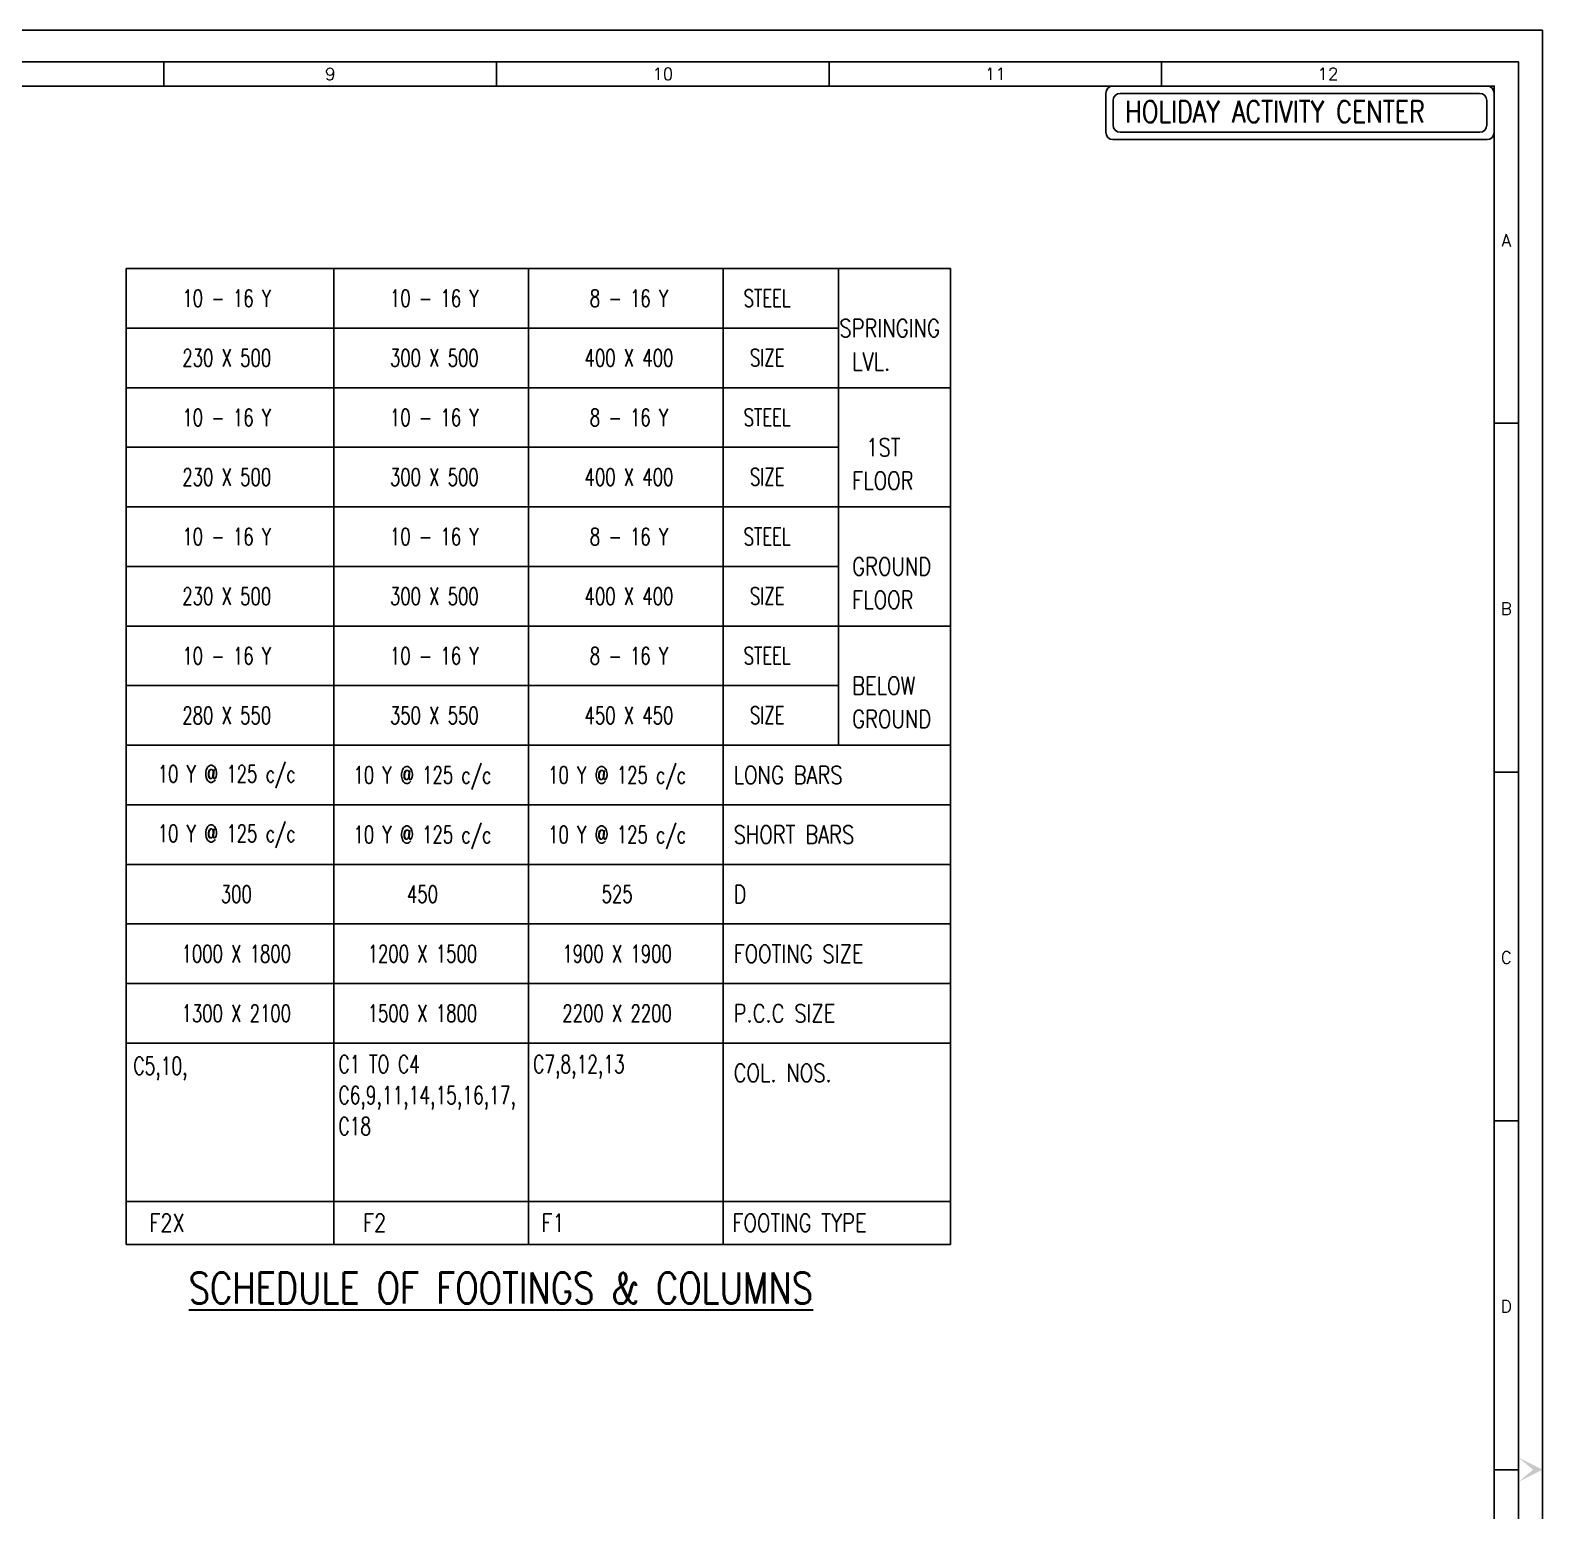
# Model space of a CAD drawing. Header units: millimetres. Extents: x 2659630 to 6742168, y -2425387 to -732288.
# Drawn here: x 3181720 to 3203700, y -1206680 to -1185168 of the extents above; entities that cross this region are included whole.
import ezdxf
from ezdxf.enums import TextEntityAlignment as Align

# ---------------------------------------------------------------- set-up
doc = ezdxf.new("R2010")
doc.units = ezdxf.units.MM
for name, color, linetype in [('FRAME TABLE', 5, 'Continuous'), ('PNA', 8, 'Continuous'), ('reinf', 6, 'Continuous'), ('S-TEXT-1', 4, 'Continuous'), ('S-TITIL', 6, 'Continuous'), ('TEXT SCHEDULE', 2, 'Continuous'), ('TITLE', 6, 'Continuous')]:
    doc.layers.add(name, color=color, linetype=linetype)
doc.styles.add('ROMANS', font='r.shx', dxfattribs={"width": 0.7})

# ---------------------------------------------------------------- blocks, each defined once
blk = doc.blocks.new('FOLDER')
at = {"layer": 'PNA'}
for points in [[(-1250, 2500), (0, 0), (0, 1000)], [(1250, 2500), (0, 0), (0, 1000)]]:
    blk.add_solid(points, dxfattribs=at)
blk = doc.blocks.new('A2_SHEET')
blk.add_lwpolyline([(4, 41895), (59404, 41895), (59404, -105), (4, -105)], close=True)
at = {"layer": 'PNA'}
for p, q in [((39370, 41438), (39370, 41085)), ((44203, 41438), (44203, 41085)), ((49036, 41438), (49036, 41085)), ((53869, 41438), (53869, 41085)), ((58702, 36185), (59055, 36185)), ((58702, 31117), (59055, 31117)), ((58702, 26048), (59055, 26048)), ((58702, 20980), (59055, 20980))]:
    blk.add_line(p, q, dxfattribs=at)
at = {"layer": 'PNA', "color": 1}
for points in [[(706, 353), (59055, 353), (59055, 41438), (706, 41438)], [(1413, 706), (58702, 706), (58702, 41085), (1413, 41085)]]:
    blk.add_lwpolyline(points, close=True, dxfattribs=at)
at = {"layer": 'PNA', "xscale": 0.1412793173378008, "yscale": 0.1412793173378008, "zscale": 0.1412793173378008, "rotation": 90}
blk.add_blockref('FOLDER', (59408, 20980), dxfattribs=at)
at = {"layer": 'PNA', "style": 'ROMANS'}
for s, height, p in [('9', 177, (41787, 41261)), ('10', 176.6, (46620, 41261)), ('11', 176.6, (51453, 41261)), ('12', 176.6, (56286, 41261)), ('A', 177, (58878, 38842)), ('B', 177, (58878, 33491)), ('C', 177, (58878, 28422)), ('D', 177, (58878, 23354))]:
    blk.add_text(s, height=height, dxfattribs=at).set_placement(p, align=Align.MIDDLE)

msp = doc.modelspace()

# ---------------------------------------------------------------- linework, layer by layer
at = {"layer": 'FRAME TABLE'}
for p, q in [((3183116.24, -1189496.041), (3193463.946, -1189496.041)), ((3183116.24, -1191227.643), (3193463.946, -1191227.643)), ((3183116.24, -1192959.245), (3193463.946, -1192959.245)), ((3183116.24, -1194690.846), (3193463.946, -1194690.846)), ((3183116.24, -1196422.448), (3195095.145, -1196422.448)), ((3183116.24, -1197288.249), (3195095.145, -1197288.249)), ((3183116.24, -1198154.05), (3195095.145, -1198154.05)), ((3183116.24, -1199019.85), (3195095.145, -1199019.85))]:
    msp.add_line(p, q, dxfattribs=at)
at = {"layer": 'reinf', "color": 7}
for p, q in [((3183116.24, -1188630.241), (3183116.24, -1202813.47)), ((3183116.24, -1188630.241), (3195095.145, -1188630.241)), ((3183116.24, -1188630.241), (3195095.145, -1188630.241)), ((3183116.24, -1188630.241), (3195095.145, -1188630.241)), ((3183116.24, -1188630.241), (3195095.145, -1188630.241)), ((3186132.665, -1188630.241), (3186132.665, -1202813.47)), ((3188961.497, -1188630.241), (3188961.497, -1202813.47)), ((3191790.329, -1188630.241), (3191790.329, -1202813.47)), ((3193463.946, -1188630.241), (3193463.946, -1195556.647)), ((3195095.145, -1188630.241), (3195095.145, -1202813.47)), ((3183116.24, -1190361.842), (3195095.145, -1190361.842)), ((3183116.24, -1192093.444), (3195095.145, -1192093.444)), ((3183116.24, -1193825.046), (3195095.145, -1193825.046)), ((3183116.24, -1193825.046), (3195095.145, -1193825.046)), ((3183116.24, -1195556.647), (3195095.145, -1195556.647)), ((3183116.24, -1199885.651), (3195095.145, -1199885.651)), ((3183116.24, -1202186.403), (3195095.145, -1202186.403)), ((3183116.24, -1202813.47), (3195095.145, -1202813.47))]:
    msp.add_line(p, q, dxfattribs=at)
at = {"layer": 'TITLE', "color": 2}
for points in [[(3202887.728, -1185979.084), (3197455.98, -1185979.084, 0.414213562), (3197349.92, -1186085.145), (3197349.92, -1186650.802, 0.414213562), (3197455.98, -1186756.862), (3202887.728, -1186756.862, 0.414213562), (3202993.788, -1186650.802), (3202993.788, -1186085.145, 0.414213562)], [(3202781.667, -1186085.145), (3197562.041, -1186085.145, 0.414213562), (3197455.98, -1186191.206), (3197455.98, -1186544.741, 0.414213562), (3197562.041, -1186650.802), (3202781.667, -1186650.802, 0.414213562), (3202887.728, -1186544.741), (3202887.728, -1186191.206, 0.414213562)]]:
    msp.add_lwpolyline(points, format="xyb", close=True, dxfattribs=at)

# ---------------------------------------------------------------- block references
msp.add_blockref('A2_SHEET', (3144292.232, -1227063.634))

# ---------------------------------------------------------------- texts
at = {"layer": 'S-TEXT-1', "style": 'ROMANS', "width": 0.7}
for s, height, p in [('10 - 16 Y', 250, (3184576.181, -1189063.141)), ('10 - 16 Y', 250, (3187592.606, -1189063.141)), ('8 - 16 Y', 250, (3190421.438, -1189063.141)), ('230 X 500', 250, (3184576.181, -1189928.942)), ('300 X 500', 250, (3187592.606, -1189928.942)), ('400 X 400', 250, (3190421.438, -1189928.942)), ('10 - 16 Y', 250, (3184576.181, -1190794.743)), ('10 - 16 Y', 250, (3187592.606, -1190794.743)), ('8 - 16 Y', 250, (3190421.438, -1190794.743)), ('230 X 500', 250, (3184576.181, -1191660.543)), ('300 X 500', 250, (3187592.606, -1191660.543)), ('400 X 400', 250, (3190421.438, -1191660.543)), ('10 - 16 Y', 250, (3184576.181, -1192526.344)), ('10 - 16 Y', 250, (3187592.606, -1192526.344)), ('8 - 16 Y', 250, (3190421.438, -1192526.344)), ('230 X 500', 250, (3184576.181, -1193392.145)), ('300 X 500', 250, (3187592.606, -1193392.145)), ('400 X 400', 250, (3190421.438, -1193392.145)), ('10 - 16 Y', 250, (3184576.181, -1194257.946)), ('10 - 16 Y', 250, (3187592.606, -1194257.946)), ('8 - 16 Y', 250, (3190421.438, -1194257.946)), ('280 X 550', 250, (3184576.181, -1195123.747)), ('350 X 550', 250, (3187592.606, -1195123.747)), ('450 X 450', 250, (3190421.438, -1195123.747)), ('10 Y @ 125 c/c', 249.99998, (3187419.849, -1195989.548)), ('10 Y @ 125 c/c', 249.99998, (3190248.682, -1195989.548)), ('10 Y @ 125 c/c', 249.99998, (3187419.849, -1196855.348)), ('10 Y @ 125 c/c', 249.99998, (3190248.682, -1196855.348)), ('300', 250, (3184714.724, -1197721.149)), ('450', 250, (3187419.849, -1197721.149)), ('525', 250, (3190248.682, -1197721.149)), ('1000 X 1800', 249.99998, (3184714.724, -1198586.95)), ('1200 X 1500', 249.99998, (3187419.849, -1198586.95)), ('1900 X 1900', 249.99998, (3190248.682, -1198586.95)), ('1300 X 2100', 249.99998, (3184714.724, -1199452.751)), ('1500 X 1800', 249.99998, (3187419.849, -1199452.751)), ('2200 X 2200', 249.99998, (3190248.682, -1199452.751))]:
    msp.add_text(s, height=height, dxfattribs=at).set_placement(p, align=Align.MIDDLE_CENTER)
at = {"layer": 'S-TEXT-1', "color": 3, "style": 'ROMANS', "width": 0.7}
for s, p in [('STEEL', (3192430.007, -1189061.698)), ('SIZE', (3192430.007, -1189925.479)), ('STEEL', (3192430.007, -1190793.299)), ('SIZE', (3192430.007, -1191657.08)), ('STEEL', (3192430.007, -1192524.901)), ('STEEL', (3192430.007, -1192524.901)), ('SIZE', (3192430.007, -1193388.682)), ('SIZE', (3192430.007, -1193388.682)), ('STEEL', (3192430.007, -1194256.503)), ('SIZE', (3192430.007, -1195120.284))]:
    msp.add_text(s, height=250, dxfattribs=at).set_placement(p, align=Align.MIDDLE_CENTER)
at = {"layer": 'S-TEXT-1', "style": 'ROMANS', "width": 0.7}
for p in [(3184574.579, -1196097.773), (3184574.579, -1196963.573)]:
    msp.add_text('10 Y @ 125 c/c', height=249.99998, dxfattribs=at).set_placement(p, align=Align.CENTER)
at = {"layer": 'S-TITIL', "style": 'ROMANS', "width": 0.8}
msp.add_text('HOLIDAY ACTIVITY CENTER', height=318.18182, dxfattribs=at).set_placement((3197634.16, -1186351.35), align=Align.MIDDLE_LEFT)
at = {"layer": 'S-TITIL', "lineweight": 30, "style": 'ROMANS', "width": 0.8}
msp.add_text('%%USCHEDULE OF FOOTINGS & COLUMNS', height=450, dxfattribs=at).set_placement((3188560.179, -1203443.574), align=Align.MIDDLE_CENTER)
at = {"layer": 'TEXT SCHEDULE', "style": 'ROMANS', "width": 0.8}
for s, height, p in [('SPRINGING', 259.7402, (3193479.686, -1189496.041)), ('LVL.', 259.7402, (3193665.206, -1189980.973)), ('1ST', 259.7402, (3193869.126, -1191227.643)), ('FLOOR', 259.7402, (3193665.206, -1191712.574)), ('GROUND', 259.7402, (3193665.206, -1192959.245)), ('FLOOR', 259.7402, (3193665.206, -1193444.176)), ('FLOOR', 259.7402, (3193665.206, -1193444.176)), ('BELOW', 259.7402, (3193665.206, -1194690.846)), ('GROUND', 259.7402, (3193665.206, -1195175.778)), ('LONG BARS', 259.7402, (3191941.668, -1195989.548)), ('SHORT BARS', 259.7402, (3191941.668, -1196855.348)), ('D', 259.74, (3191941.668, -1197721.149)), ('FOOTING SIZE', 259.74024, (3191941.668, -1198586.95)), ('P.C.C SIZE', 259.7402, (3191941.668, -1199452.751)), ('COL. NOS.', 259.7402, (3191941.668, -1200318.552)), ('FOOTING TYPE', 259.74024, (3191924.78, -1202496.945))]:
    msp.add_text(s, height=height, dxfattribs=at).set_placement(p, align=Align.MIDDLE_LEFT)
at = {"layer": 'TEXT SCHEDULE', "style": 'ROMANS', "width": 0.7}
for s, height, p in [('C5,10,', 259.7402, (3183218.929, -1200345.809)), ('C1 TO C4', 259.7402, (3186198.432, -1200321.37)), ('C7,8,12,13', 259.7402, (3189027.264, -1200321.37)), ('C6,9,11,14,15,16,17,', 259.74024, (3186198.432, -1200771.427)), ('C18', 259.7402, (3186198.432, -1201221.427))]:
    msp.add_text(s, height=height, dxfattribs=at).set_placement(p)
at = {"layer": 'TEXT SCHEDULE', "style": 'ROMANS', "width": 0.8}
for s, p in [('F2X', (3183707.851, -1202496.945)), ('F2', (3186724.276, -1202496.945)), ('F1', (3189316.647, -1202496.945))]:
    msp.add_text(s, height=259.7402, dxfattribs=at).set_placement(p, align=Align.MIDDLE_CENTER)

doc.saveas('drawing.dxf')
